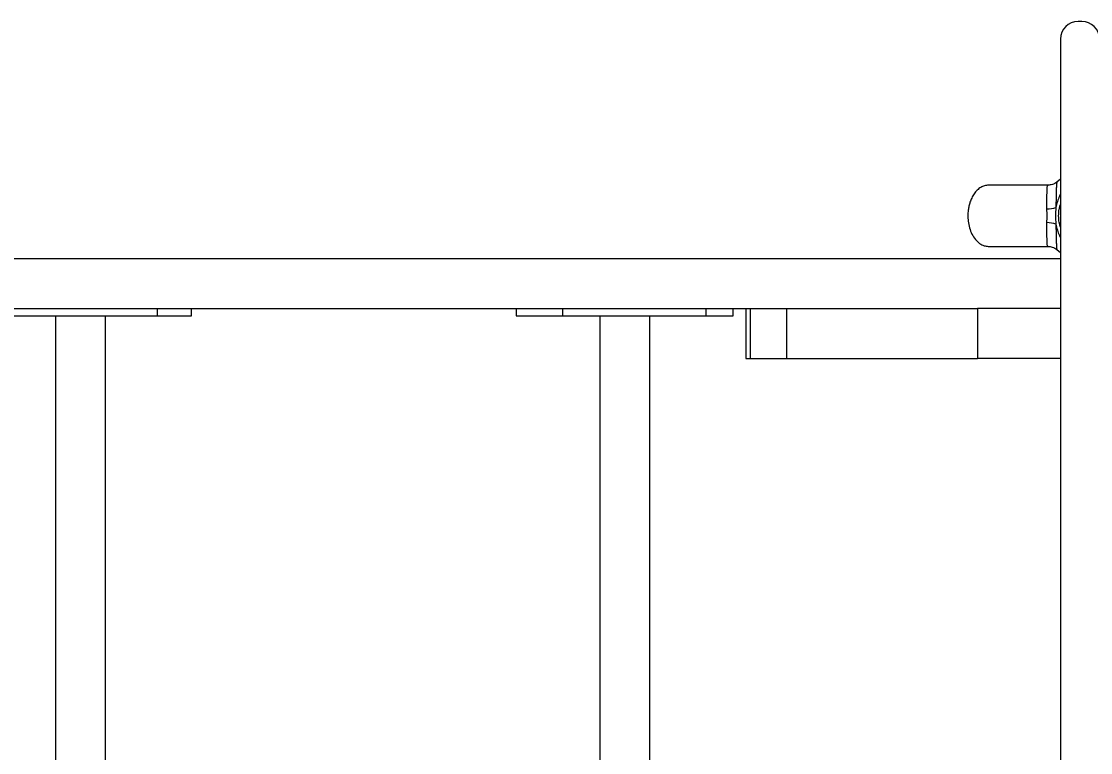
# Model space of a CAD drawing. Header units: millimetres. Extents: x -7083 to 7374, y -8368 to 7509.
# Drawn here: x -4056 to -3478, y 758 to 1153 of the extents above; entities that cross this region are included whole.
import ezdxf

# ---------------------------------------------------------------- set-up
doc = ezdxf.new("R2010")
doc.units = ezdxf.units.MM
doc.layers.add('DIKOM_ОБЪЕКТ', color=7, linetype='Continuous')
doc.layers.add('DIKOM_РАЗМЕР_ЗОНА', color=7, linetype='Continuous')
doc.styles.add('style1', font='arial.ttf', dxfattribs={"width": 0.8})
doc.dimstyles.new('1-50', dxfattribs={"dimtxt": 300, "dimasz": 200, "dimexe": 100, "dimexo": 0, "dimgap": 100, "dimtad": 1, "dimtxsty": 'style1', "dimcen": 200, "dimclrd": 7, "dimclre": 7, "dimclrt": 7, "dimadec": 1, "dimazin": 2, "dimtfac": 1, "dimtmove": 0, "dimatfit": 2, "dimfxl": 0, "dimlwd": 25, "dimlwe": 18, "dimarcsym": 0})

# ---------------------------------------------------------------- blocks, each defined once
blk = doc.blocks.new('*D13')
at = {"layer": 'Defpoints', "color": 0, "transparency": 16777216}
for p in [(6593.53, 996.24), (-7083.43, 647.96), (6593.53, -8268.31)]:
    blk.add_point(p, dxfattribs=at)
at = {"layer": 'DIKOM_РАЗМЕР_ЗОНА', "color": 7, "lineweight": 18, "transparency": 16777216}
for p, q in [((6593.53, 996.24), (6593.53, -8368.31)), ((-7083.43, 647.96), (-7083.43, -8368.31))]:
    blk.add_line(p, q, dxfattribs=at)
at = {"layer": 'DIKOM_РАЗМЕР_ЗОНА', "color": 7, "lineweight": 25, "transparency": 16777216}
blk.add_line((-6883.43, -8268.31), (6393.53, -8268.31), dxfattribs=at)
at = {"layer": 'DIKOM_РАЗМЕР_ЗОНА', "color": 7, "transparency": 16777216}
for points in [[(-6883.43, -8234.97), (-6883.43, -8301.64), (-7083.43, -8268.31)], [(6393.53, -8234.97), (6393.53, -8301.64), (6593.53, -8268.31)]]:
    blk.add_solid(points, dxfattribs=at)
at = {"layer": 'DIKOM_РАЗМЕР_ЗОНА', "color": 7, "transparency": 16777216, "insert": (322.1, -8015.03), "char_height": 300, "attachment_point": 5, "style": 'style1'}
blk.add_mtext('13650', dxfattribs=at)

msp = doc.modelspace()

# ---------------------------------------------------------------- linework, layer by layer
at = {"layer": 'DIKOM_ОБЪЕКТ', "color": 7, "linetype": 'Continuous', "lineweight": 15}
for p, q in [((-3483.212, 1152.869), (-3485.212, 1152.869)), ((-3485.212, 1152.861), (-3485.212, 1152.869)), ((-3483.212, 1152.861), (-3485.212, 1152.861)), ((-3483.212, 1152.861), (-3483.212, 1152.869)), ((-3494.712, 1067.743), (-3496.684, 1066.119)), ((-3496.708, 1029.805), (-3494.712, 1028.159)), ((-4855.555, 1024.956), (-3494.704, 1024.956)), ((-4809.346, 997.956), (-3542.795, 997.956)), ((-4062.089, 993.956), (-3982.338, 993.956)), ((-4037.29, 993.956), (-4037.29, 301.956)), ((-4010.29, 301.956), (-4010.29, 993.956)), ((-3982.338, 997.956), (-3982.338, 993.956)), ((-3982.338, 993.956), (-3963.914, 993.956)), ((-3963.914, 993.956), (-3963.914, 997.956)), ((-3788.652, 997.956), (-3788.652, 993.956)), ((-3788.652, 993.956), (-3763.491, 993.956)), ((-3763.491, 997.956), (-3763.491, 993.956)), ((-3763.491, 993.956), (-3686.2, 993.956)), ((-3743.507, 993.956), (-3743.507, 301.956)), ((-3716.507, 301.956), (-3716.507, 993.956)), ((-3686.2, 997.956), (-3686.2, 993.956)), ((-3686.2, 993.956), (-3671.361, 993.956)), ((-3671.361, 993.956), (-3671.361, 997.956)), ((-3664.623, 997.956), (-3664.623, 970.956)), ((-3662.313, 997.956), (-3662.313, 970.956)), ((-3642.697, 997.956), (-3642.697, 970.956)), ((-3542.795, 997.956), (-3539.516, 997.956)), ((-3539.516, 997.956), (-3539.516, 970.956)), ((-3494.712, 997.956), (-3539.516, 997.956)), ((-3664.623, 970.956), (-3662.313, 970.956)), ((-3662.313, 970.956), (-3642.697, 970.956)), ((-3642.697, 970.956), (-3539.516, 970.956)), ((-3494.712, 970.956), (-3539.516, 970.956))]:
    msp.add_line(p, q, dxfattribs=at)
for centre, radius, start, end in [((-3485.212, 1143.369), 9.5, 90, 180), ((-3485.213, 1143.362), 9.499, 89.99462, 179.994619), ((-3483.212, 1143.369), 9.5, 0, 90), ((-3483.211, 1143.362), 9.499, 0.005381, 90.00538), ((-3502.653, 1071.388), 19.757, 271.785566, 286.086714), ((-3502.658, 1024.55), 19.729, 73.875434, 88.200258)]:
    msp.add_arc(centre, radius, start, end, dxfattribs=at)
for points, knots in [([(-3494.712, 1143.363), (-3494.712, 1143.159), (-3494.712, 1142.752), (-3494.712, 1141.129), (-3494.712, 1138.736), (-3494.712, 1135.455), (-3494.712, 1131.318), (-3494.712, 1126.313), (-3494.712, 1120.433), (-3494.712, 1113.658), (-3494.712, 1106.179), (-3494.712, 1098.122), (-3494.712, 1089.54), (-3494.712, 1080.217), (-3494.712, 1070.151), (-3494.712, 1058.434), (-3494.712, 1044.89), (-3494.712, 1029.284), (-3494.712, 1012.665), (-3494.712, 995.066), (-3494.712, 976.565), (-3494.712, 957.241), (-3494.712, 937.152), (-3494.712, 917.793), (-3494.712, 899.349), (-3494.712, 882.025), (-3494.712, 864.418), (-3494.712, 846.557), (-3494.712, 827.841), (-3494.712, 808.218), (-3494.712, 787.818), (-3494.712, 767.327), (-3494.712, 746.888), (-3494.712, 726.63), (-3494.712, 706.607), (-3494.712, 686.916), (-3494.712, 667.373), (-3494.712, 647.838), (-3494.712, 628.186), (-3494.712, 608.28), (-3494.712, 588.225), (-3494.712, 567.948), (-3494.712, 547.69), (-3494.712, 527.488), (-3494.712, 507.367), (-3494.712, 487.331), (-3494.712, 467.952), (-3494.712, 449.355), (-3494.712, 431.494), (-3494.712, 413.887), (-3494.712, 396.563), (-3494.712, 378.119), (-3494.712, 358.76), (-3494.712, 338.671), (-3494.712, 319.347), (-3494.712, 300.846), (-3494.712, 283.247), (-3494.712, 266.628), (-3494.712, 251.022), (-3494.712, 237.477), (-3494.712, 225.761), (-3494.712, 215.695), (-3494.712, 206.372), (-3494.712, 197.79), (-3494.712, 189.682), (-3494.712, 182.117), (-3494.712, 175.245), (-3494.712, 169.299), (-3494.712, 164.292), (-3494.712, 160.217), (-3494.712, 157.03), (-3494.712, 154.717), (-3494.712, 153.144), (-3494.712, 152.747), (-3494.712, 152.549)], [0, 0, 0, 0, 0.0128598, 0.0257173, 0.0389038, 0.0521823, 0.0656745, 0.0790933, 0.0926104, 0.1063625, 0.1201183, 0.1328766, 0.14563, 0.1584904, 0.1714398, 0.1843946, 0.2007532, 0.2171121, 0.2335559, 0.25, 0.2664438, 0.2828879, 0.2992465, 0.3156054, 0.3285599, 0.3415094, 0.3543698, 0.3671231, 0.3798817, 0.3938871, 0.4078897, 0.4216383, 0.4353013, 0.4487661, 0.4618071, 0.4747419, 0.4873695, 0.5, 0.5128597, 0.5257172, 0.5389038, 0.5521823, 0.5656745, 0.5790933, 0.5926104, 0.6063625, 0.6201183, 0.6328766, 0.64563, 0.6584904, 0.6714398, 0.6843946, 0.7007532, 0.7171121, 0.7335559, 0.75, 0.7664438, 0.7828879, 0.7992465, 0.8156054, 0.8285599, 0.8415094, 0.8543698, 0.8671231, 0.8798817, 0.8938871, 0.9078897, 0.9216383, 0.9353013, 0.9487661, 0.9618071, 0.9747419, 0.9873695, 1, 1, 1, 1]), ([(-3533.712, 1064.456), (-3534.386, 1064.401), (-3535.804, 1064.285), (-3537.867, 1063.34), (-3539.787, 1061.84), (-3541.426, 1059.852), (-3542.702, 1057.604), (-3543.6, 1055.326), (-3544.198, 1053.107), (-3544.594, 1050.762), (-3544.772, 1048.042), (-3544.596, 1044.855), (-3543.915, 1041.415), (-3542.644, 1038.055), (-3540.813, 1035.135), (-3538.569, 1032.99), (-3536.143, 1031.685), (-3534.482, 1031.528), (-3533.712, 1031.456)], [0, 0, 0, 0, 0.046332, 0.0973778, 0.153412, 0.2131331, 0.2735563, 0.3308297, 0.3813373, 0.4315812, 0.4944341, 0.5687124, 0.650822, 0.7350013, 0.8148893, 0.8859734, 0.9471349, 1, 1, 1, 1]), ([(-3501.435, 1064.456), (-3501.916, 1064.456), (-3504.363, 1064.456), (-3508.067, 1064.456), (-3512.298, 1064.456), (-3515.45, 1064.456), (-3518.015, 1064.456), (-3520.202, 1064.456), (-3522.358, 1064.456), (-3524.479, 1064.456), (-3526.655, 1064.456), (-3528.778, 1064.456), (-3530.727, 1064.456), (-3532.336, 1064.456), (-3533.479, 1064.456), (-3533.632, 1064.456), (-3533.712, 1064.456)], [0, 0, 0, 0, 0.0209329, 0.1064437, 0.1818464, 0.2432846, 0.2897305, 0.3429452, 0.3919267, 0.4493827, 0.5159664, 0.5923444, 0.6789711, 0.7760241, 0.8833158, 1, 1, 1, 1]), ([(-3502.037, 1051.64), (-3502.036, 1052.57), (-3502.033, 1054.406), (-3502.026, 1056.963), (-3502.016, 1059.234), (-3501.995, 1061.137), (-3501.945, 1062.633), (-3501.845, 1063.683), (-3501.683, 1064.335), (-3501.525, 1064.416), (-3501.448, 1064.456)], [0, 0, 0, 0, 0.150046, 0.2961619, 0.4337464, 0.563622, 0.6846079, 0.7965085, 0.9000159, 1, 1, 1, 1]), ([(-3496.645, 1066.149), (-3497.43, 1065.623), (-3498.861, 1064.664), (-3500.665, 1064.521), (-3501.479, 1064.456)], [0, 0, 0, 0, 0.5489338, 1, 1, 1, 1]), ([(-3496.674, 1066.107), (-3496.681, 1066.098), (-3496.7, 1066.075), (-3496.738, 1065.852), (-3496.778, 1065.55), (-3496.812, 1065.252), (-3496.844, 1064.915), (-3496.876, 1064.537), (-3496.903, 1064.156), (-3496.932, 1063.7), (-3496.958, 1063.234), (-3497.006, 1062.26), (-3497.067, 1060.568), (-3497.121, 1058.054), (-3497.158, 1055.307), (-3497.171, 1053.402), (-3497.178, 1052.404)], [0, 0, 0, 0, 0.0458243, 0.123816, 0.157062, 0.1972735, 0.2442683, 0.2703392, 0.3100164, 0.3476676, 0.3834936, 0.417497, 0.559902, 0.7089148, 0.8476327, 1, 1, 1, 1]), ([(-3494.712, 1059.642), (-3494.903, 1059.293), (-3495.562, 1058.097), (-3496.469, 1055.685), (-3496.941, 1053.499), (-3497.178, 1052.404)], [0, 0, 0, 0, 0.1703588, 0.5844994, 1, 1, 1, 1]), ([(-3502.038, 1044.269), (-3502.015, 1045.498), (-3501.968, 1047.955), (-3502.014, 1050.412), (-3502.037, 1051.64)], [0, 0, 0, 0, 0.4999997, 1, 1, 1, 1]), ([(-3497.178, 1052.404), (-3497.333, 1050.921), (-3497.644, 1047.954), (-3497.334, 1044.987), (-3497.179, 1043.503)], [0, 0, 0, 0, 0.4999649, 1, 1, 1, 1]), ([(-3494.712, 1041.794), (-3494.823, 1042.126), (-3495.106, 1042.976), (-3495.546, 1045.009), (-3495.767, 1047.363), (-3495.661, 1049.728), (-3495.423, 1051.46), (-3495.105, 1052.936), (-3494.822, 1053.783), (-3494.712, 1054.112)], [0, 0, 0, 0, 0.087503, 0.223843, 0.4998546, 0.6374797, 0.7769599, 0.9134019, 1, 1, 1, 1]), ([(-3501.456, 1031.456), (-3501.534, 1031.495), (-3501.693, 1031.576), (-3501.852, 1032.224), (-3501.949, 1033.27), (-3501.996, 1034.761), (-3502.017, 1036.666), (-3502.028, 1038.943), (-3502.034, 1041.505), (-3502.037, 1043.339), (-3502.038, 1044.269)], [0, 0, 0, 0, 0.0991552, 0.2031791, 0.3146485, 0.4351758, 0.5655999, 0.7040187, 0.8499558, 1, 1, 1, 1]), ([(-3497.179, 1043.503), (-3497.17, 1042.31), (-3497.154, 1039.955), (-3497.102, 1036.72), (-3497.024, 1033.953), (-3496.917, 1031.809), (-3496.797, 1030.437), (-3496.701, 1029.802), (-3496.683, 1029.833), (-3496.677, 1029.843)], [0, 0, 0, 0, 0.1813201, 0.3576982, 0.5238931, 0.677591, 0.8166116, 0.9425772, 1, 1, 1, 1]), ([(-3497.179, 1043.503), (-3496.942, 1042.41), (-3496.472, 1040.233), (-3495.566, 1037.82), (-3494.908, 1036.621), (-3494.712, 1036.265)], [0, 0, 0, 0, 0.4147163, 0.8259769, 1, 1, 1, 1]), ([(-3533.712, 1031.456), (-3533.632, 1031.456), (-3533.479, 1031.456), (-3532.336, 1031.456), (-3530.727, 1031.456), (-3528.778, 1031.456), (-3526.655, 1031.456), (-3524.479, 1031.456), (-3522.358, 1031.456), (-3520.365, 1031.456), (-3518.555, 1031.456), (-3516.798, 1031.456), (-3514.836, 1031.456), (-3512.035, 1031.456), (-3508.066, 1031.456), (-3504.365, 1031.456), (-3501.92, 1031.456), (-3501.441, 1031.456)], [0, 0, 0, 0, 0.1166935, 0.2239936, 0.3210543, 0.4076878, 0.4840718, 0.5506608, 0.6081213, 0.6571068, 0.6982488, 0.7323754, 0.7706352, 0.8182304, 0.8936391, 0.9791566, 1, 1, 1, 1]), ([(-3501.489, 1031.456), (-3500.688, 1031.393), (-3498.882, 1031.253), (-3497.446, 1030.29), (-3496.646, 1029.754)], [0, 0, 0, 0, 0.4431657, 1, 1, 1, 1])]:
    msp.add_open_spline(points, degree=3, knots=knots, dxfattribs=at)

# ---------------------------------------------------------------- dimensions: what is measured, and where the dimension line sits
at = {"layer": 'DIKOM_РАЗМЕР_ЗОНА'}
dim = msp.add_linear_dim(base=(6593.528, -8268.308), p1=(-7083.425, 647.956), p2=(6593.528, 996.237), text='13650', dimstyle='1-50', dxfattribs=at)
dim.commit()
dim.dimension.update_dxf_attribs({"geometry": '*D13', "text_midpoint": (322.101, -8268.308), "dimtype": 160})

doc.saveas('drawing.dxf')
